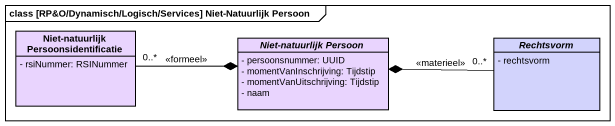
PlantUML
@startuml
mainframe class [RP&O/Dynamisch/Logisch/Services] Niet-Natuurlijk Persoon
hide circle
hide empty members
skinparam classAttributeIconSize 0
class "Niet-natuurlijk Persoonsidentificatie" as Niet_natuurlijk #E9D4FE {
  - rsiNummer: RSINummer
}
abstract class "Niet-natuurlijk Persoon" as Niet_natuurlijk_Persoon #E9D4FE {
  - persoonsnummer: UUID
  - momentVanInschrijving: Tijdstip
  - momentVanUitschrijving: Tijdstip
  - naam
}
abstract class Rechtsvorm #D2D3FC {
  - rechtsvorm
}
Niet_natuurlijk "0..*" -right-* Niet_natuurlijk_Persoon : <<formeel>>
Rechtsvorm "0..*" -left-* Niet_natuurlijk_Persoon : <<materieel>>
@enduml
